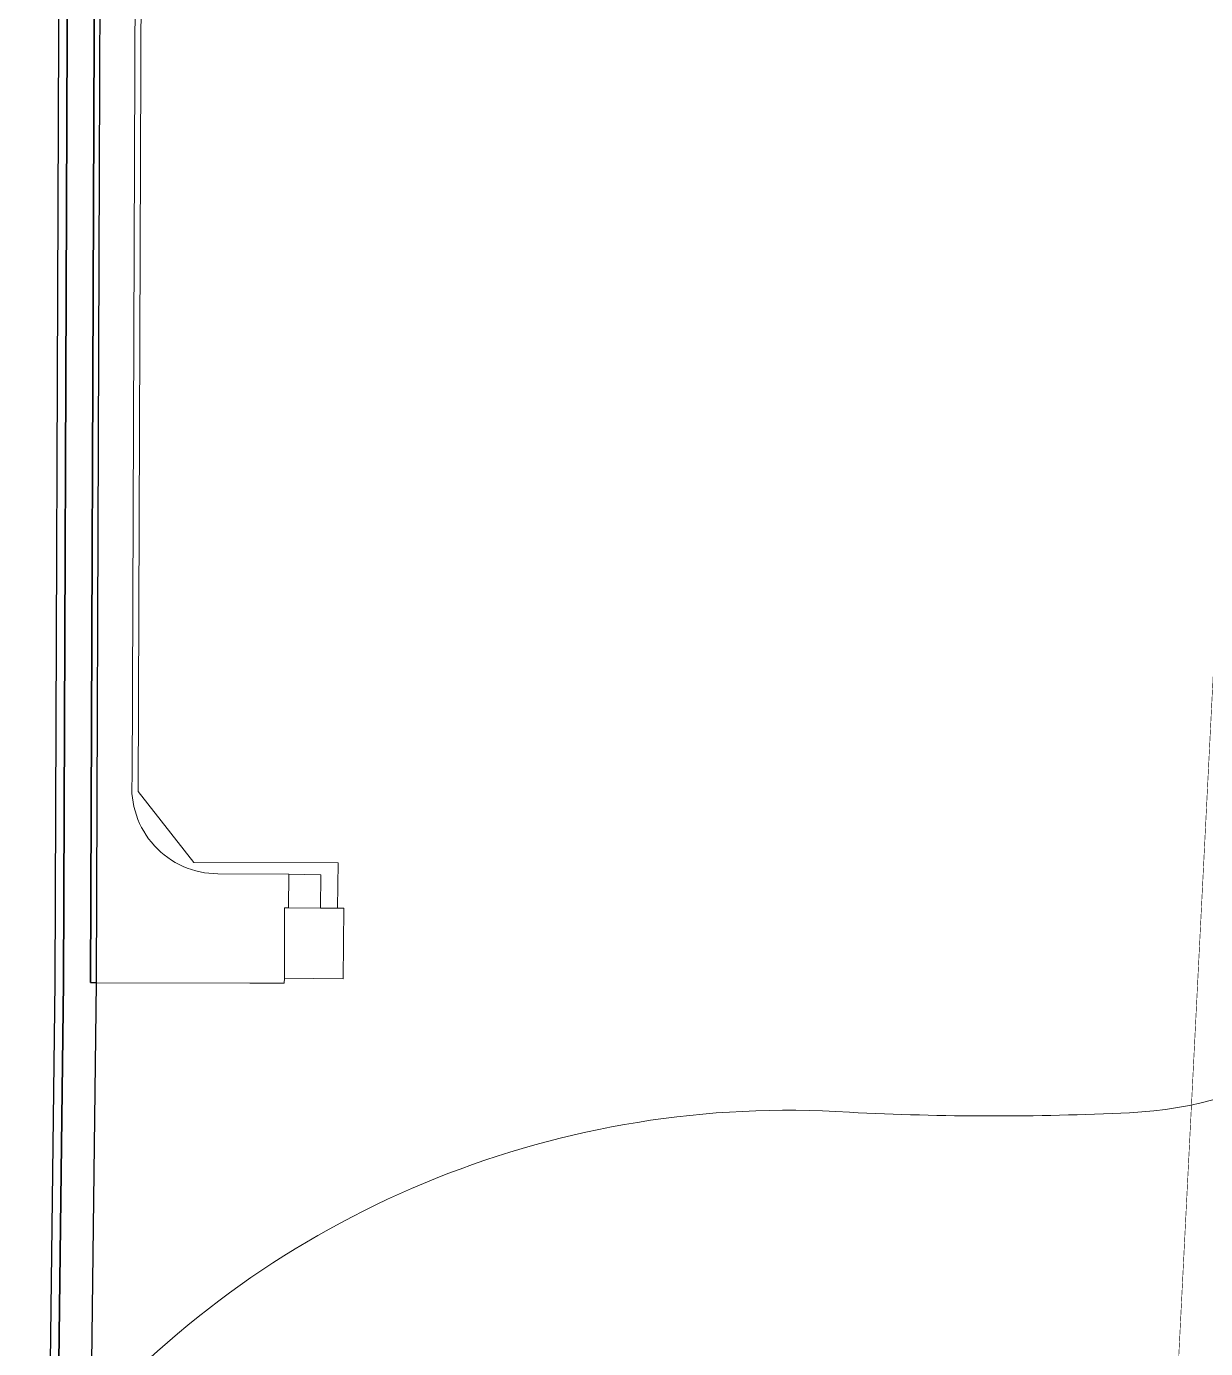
# Model space of a CAD drawing. Header units: centimetres. Extents: x -6122352 to 7132207, y -1694241 to 1947892.
# Drawn here: x 309034 to 514687, y -366071 to -135533 of the extents above; entities that cross this region are included whole.
import ezdxf

# ---------------------------------------------------------------- set-up
doc = ezdxf.new("R2010")
doc.units = ezdxf.units.CM
doc.header["$MEASUREMENT"] = 0
for name, color, linetype, lineweight, true_color in [('23585-XR-AR-DAMAC PLOT LIMITS$0$1-Open Space', 7, 'Continuous', 5, 0x90cf5a), ('23585-XR-AR-DAMAC PLOT LIMITS$0$1-Sikka Corridor', 7, 'Continuous', 5, 0x7f5f00), ('23585-XR-AR-DAMAC PLOT LIMITS$0$1-Utility', 7, 'Continuous', 5, 0x8db1ff)]:
    doc.layers.add(name, color=color, linetype=linetype, lineweight=lineweight, true_color=true_color)
doc.layers.add('23585-XR-AR-DAMAC PLOT LIMITS$0$1-Recreational', color=211, linetype='Continuous', lineweight=5)
doc.layers.add('A-ANNO-TEXT', color=3, linetype='Continuous', lineweight=25)
doc.layers.add('23585-XR-AR-DAMAC PLOT LIMITS$0$1-Utility Corridor', color=44, linetype='Continuous')
doc.layers.add('@MI-REF LAYER', color=7, linetype='Continuous')
doc.layers.add('23585-XR-AR-DAMAC PLOT LIMITS$0$D-Phase New', color=7, linetype='Continuous', true_color=0x000080)

# ---------------------------------------------------------------- blocks, each defined once
blk = doc.blocks.new('23585-XR-AR-DAMAC PLOT LIMITS')
at = {"layer": '23585-XR-AR-DAMAC PLOT LIMITS$0$1-Open Space', "color": 251, "true_color": 0x636466}
for points in [[(496886.78, 2768877.73, -0.227099), (496936.94, 2769011.15, 0.024816), (496970.02, 2769047.14, 0.120407), (496984.6, 2769077.01, 0.037488)], [(496593.74, 2769157.38), (496809.72, 2768958.03, 0.439268), (496831.88, 2768958.01), (496840.28, 2768967.1), (496844.13, 2768971.13), (496848.37, 2768967.16), (496850.4, 2768969.37), (496844.66, 2768974.75), (496827.59, 2768956.23), (496811.9, 2768957.43), (496696.11, 2769064.32)], [(496994.52, 2768759.34, 0.001954), (496999.04, 2768762.39), (496982.29, 2768778.12), (496964.36, 2768794.96), (496959.81, 2768799.24), (496881.83, 2768872.45), (496826.64, 2768924.26), (496583.68, 2769148.51, -0.106205)]]:
    blk.add_lwpolyline(points, format="xyb", dxfattribs=at)
at = {"layer": '23585-XR-AR-DAMAC PLOT LIMITS$0$1-Recreational', "color": 251, "true_color": 0x636466}
blk.add_lwpolyline([(496984.6, 2769077.01, -0.120409), (496970.02, 2769047.14, -0.024816), (496936.94, 2769011.15, 0.227098), (496886.78, 2768877.73), (496831.58, 2768929.56), (496849.72, 2768949.26), (496853.79, 2768953.67), (496853.16, 2768954.26), (496860.14, 2768961.78), (496851.14, 2768970.17), (496850.4, 2768969.37), (496844.66, 2768974.75), (496827.59, 2768956.23), (496811.9, 2768957.43), (496696.11, 2769064.32, -0.005774)], format="xyb", dxfattribs=at)
at = {"layer": '23585-XR-AR-DAMAC PLOT LIMITS$0$1-Sikka Corridor', "color": 251, "true_color": 0x636466}
blk.add_lwpolyline([(496588.59, 2769153.83), (496831.58, 2768929.56), (496849.72, 2768949.26), (496853.79, 2768953.67), (496853.16, 2768954.26), (496844.13, 2768962.59), (496844.58, 2768963.07), (496840.28, 2768967.1), (496831.88, 2768958.01, -0.439268), (496809.72, 2768958.03), (496593.74, 2769157.38)], format="xyb", dxfattribs=at)
at = {"layer": '23585-XR-AR-DAMAC PLOT LIMITS$0$1-Utility', "color": 251, "true_color": 0x636466}
for points in [[(496848.37, 2768967.16), (496844.58, 2768963.07), (496840.28, 2768967.1), (496844.13, 2768971.13)], [(496850.4, 2768969.37), (496851.14, 2768970.17), (496860.14, 2768961.78), (496853.16, 2768954.26), (496844.13, 2768962.59), (496844.58, 2768963.07), (496848.37, 2768967.16)]]:
    blk.add_lwpolyline(points, close=True, dxfattribs=at)
at = {"layer": '23585-XR-AR-DAMAC PLOT LIMITS$0$1-Utility Corridor', "color": 251, "true_color": 0x636466}
for points in [[(496584.7, 2769149.61), (496827.67, 2768925.36), (496882.85, 2768873.54), (496960.84, 2768800.33), (496965.39, 2768796.05), (496983.32, 2768779.21), (497000.31, 2768763.26), (497005.14, 2768766.6), (496987.25, 2768783.4), (496969.32, 2768800.24), (496964.77, 2768804.51), (496886.78, 2768877.73), (496831.58, 2768929.56), (496830.9, 2768928.83), (496587.91, 2769153.1, -0.197505)], [(496587.91, 2769153.1), (496830.9, 2768928.83), (496831.58, 2768929.56), (496588.59, 2769153.83, -0.197505)], [(496583.68, 2769148.51), (496826.64, 2768924.26), (496881.83, 2768872.45), (496959.81, 2768799.24), (496964.36, 2768794.96), (496982.29, 2768778.12), (496999.04, 2768762.39), (497000.31, 2768763.26), (496983.32, 2768779.21), (496965.39, 2768796.05), (496960.84, 2768800.33), (496882.85, 2768873.54), (496827.67, 2768925.36), (496584.7, 2769149.61, -0.197505)]]:
    blk.add_lwpolyline(points, format="xyb", dxfattribs=at)
at = {"layer": '23585-XR-AR-DAMAC PLOT LIMITS$0$D-Phase New', "color": 8, "const_width": 0.1}
blk.add_lwpolyline([(497536.81, 2769352.14), (497584.9, 2769406.41), (497631.67, 2769450.47), (497321.18, 2769786.63), (497249.2, 2769738.1), (497196.84, 2769708.74), (496968.84, 2769577.18), (496894.23, 2769525.45), (496774.4, 2769438.43), (496699.47, 2769372.26), (496681.41, 2769354.87), (497226.77, 2768802.17), (497256.16, 2768835.96), (497300.28, 2768896.74), (497338.9, 2768961.17), (497371.7, 2769028.74), (497381.73, 2769055.04), (497333.11, 2769183.1), (497381.2, 2769282.03), (497510.83, 2769316.9)], close=True, dxfattribs=at)
blk.add_lwpolyline([(497083.03, 2768673.77), (497094.89, 2768682.37), (497106.66, 2768691.09), (497118.34, 2768699.93), (497129.92, 2768708.89), (497141.4, 2768717.96), (497152.79, 2768727.16), (497160.17, 2768734.27), (497206.87, 2768779.28), (497226.77, 2768802.17), (496681.41, 2769354.87)], dxfattribs=at)
blk = doc.blocks.new('A$Cf093b529')
at = {"layer": 'A-ANNO-TEXT'}
blk.add_blockref('23585-XR-AR-DAMAC PLOT LIMITS', (-495391.99, -2768603.44), dxfattribs=at)

msp = doc.modelspace()

# ---------------------------------------------------------------- block references
at = {"layer": '@MI-REF LAYER', "xscale": 1000, "yscale": 1000, "zscale": 1000, "rotation": 312.4882903633292}
msp.add_blockref('A$Cf093b529', (-891608.73293, 539022.72011), dxfattribs=at)

doc.saveas('drawing.dxf')
